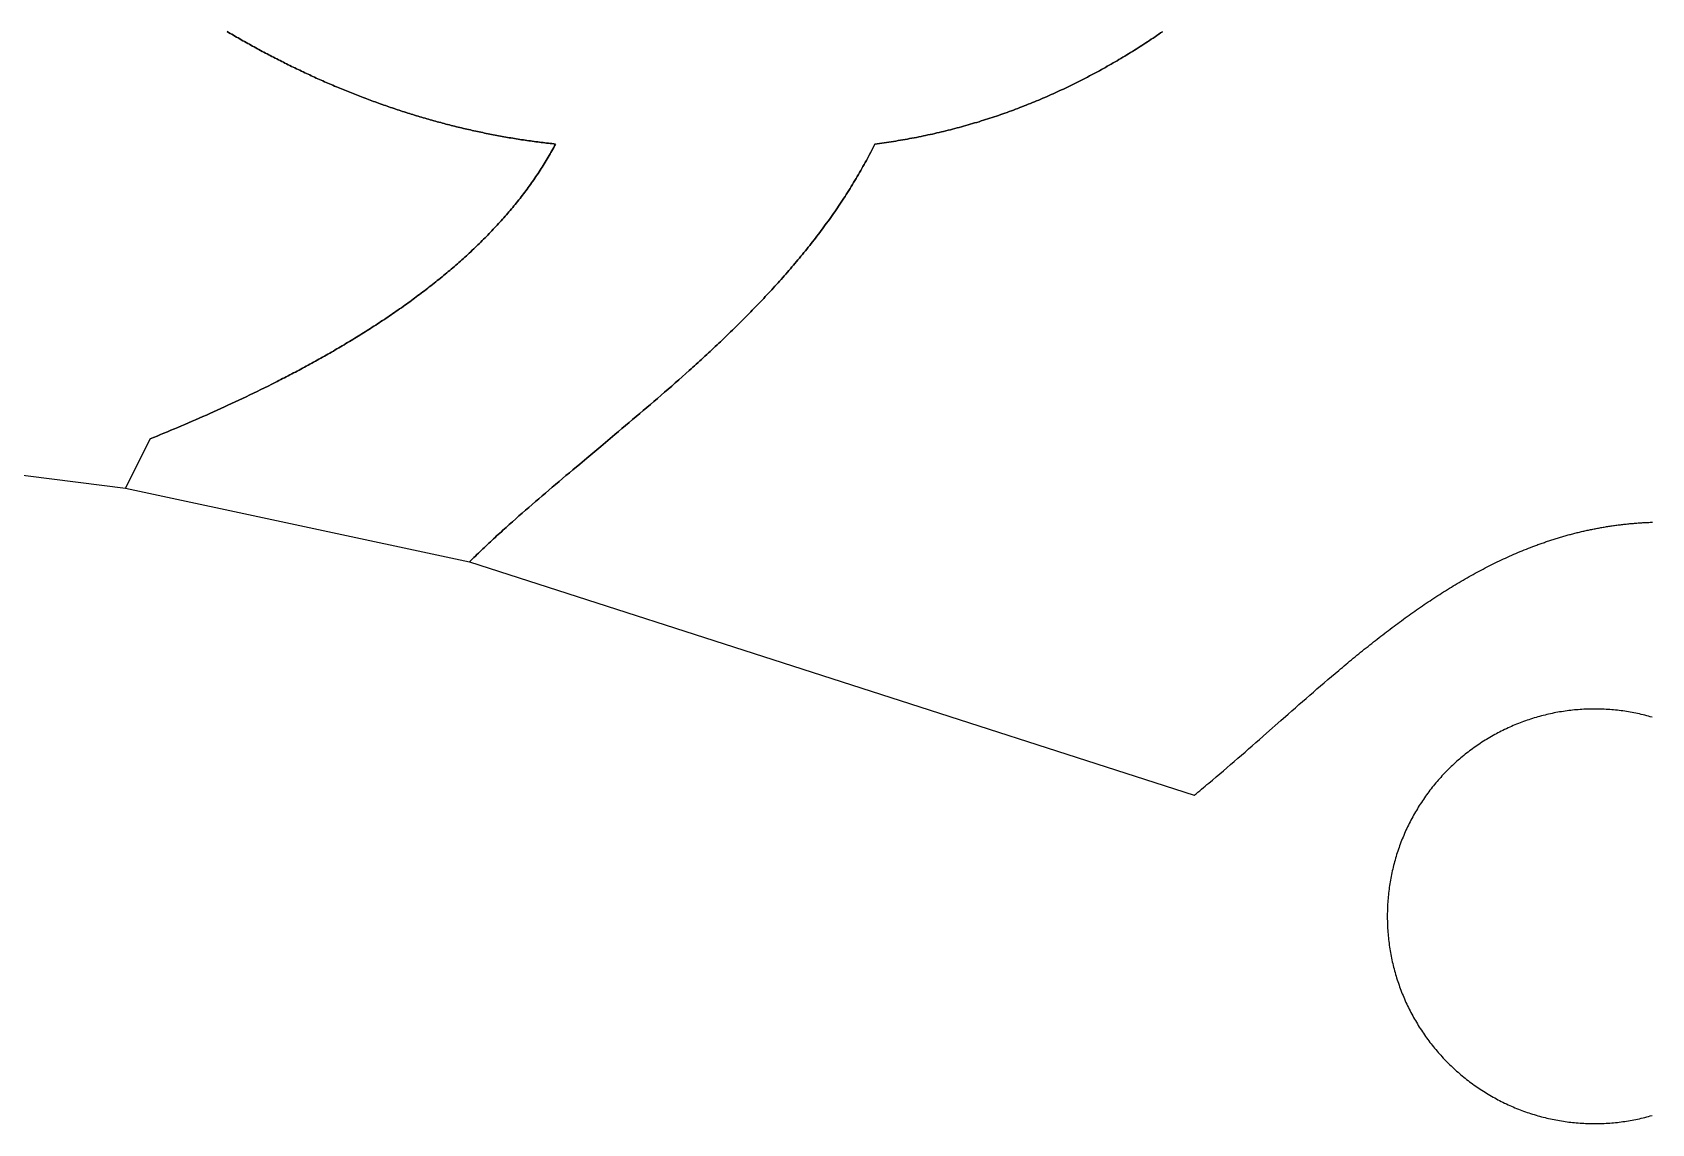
# Model space of a CAD drawing. Header units: millimetres. Extents: x 539514 to 908003, y -69769 to 203909.
# Drawn here: x 800206 to 838634, y -63020 to -37131 of the extents above; entities that cross this region are included whole.
import ezdxf

# ---------------------------------------------------------------- set-up
doc = ezdxf.new("R2010")
doc.units = ezdxf.units.MM
doc.layers.add('CLOSED_AREAS', color=7, linetype='Continuous')

msp = doc.modelspace()

# ---------------------------------------------------------------- linework, layer by layer
at = {"layer": 'CLOSED_AREAS'}
for points in [[(777060.166, -44734.978), (802419.311, -47941.307), (803002.28, -46775.369), (803083.453, -46742.205), (803164.95, -46708.751), (803246.762, -46675.007), (803328.879, -46640.97), (803411.291, -46606.639), (803493.988, -46572.015), (803576.96, -46537.094), (803660.197, -46501.877), (803743.689, -46466.361), (803827.426, -46430.547), (803911.397, -46394.432), (803995.594, -46358.016), (804080.005, -46321.297), (804164.622, -46284.275), (804249.433, -46246.947), (804334.43, -46209.314), (804419.601, -46171.373), (804504.938, -46133.124), (804590.429, -46094.565), (804676.065, -46055.696), (804761.837, -46016.515), (804847.733, -45977.021), (804933.745, -45937.212), (805019.861, -45897.089), (805106.073, -45856.649), (805192.369, -45815.891), (805278.741, -45774.814), (805365.177, -45733.418), (805451.669, -45691.7), (805538.205, -45649.661), (805624.777, -45607.297), (805711.374, -45564.61), (805797.986, -45521.596), (805884.603, -45478.256), (805971.215, -45434.588), (806014.516, -45412.63), (806057.812, -45390.59), (806101.102, -45368.468), (806144.384, -45346.262), (806187.657, -45323.974), (806230.921, -45301.603), (806274.174, -45279.149), (806317.414, -45256.611), (806360.64, -45233.99), (806403.851, -45211.285), (806447.046, -45188.497), (806490.224, -45165.625), (806533.382, -45142.668), (806576.521, -45119.628), (806619.639, -45096.503), (806662.734, -45073.294), (806705.806, -45050), (806748.852, -45026.621), (806791.872, -45003.158), (806834.865, -44979.609), (806877.829, -44955.975), (806920.764, -44932.256), (806963.666, -44908.452), (807006.537, -44884.562), (807049.374, -44860.586), (807092.176, -44836.524), (807134.941, -44812.376), (807177.669, -44788.142), (807220.359, -44763.822), (807263.008, -44739.415), (807305.616, -44714.921), (807348.182, -44690.341), (807390.704, -44665.674), (807433.181, -44640.92), (807475.612, -44616.078), (807517.996, -44591.149), (807560.331, -44566.133), (807602.615, -44541.029), (807644.849, -44515.837), (807687.03, -44490.558), (807729.158, -44465.19), (807771.23, -44439.734), (807813.247, -44414.19), (807855.205, -44388.557), (807897.106, -44362.836), (807938.946, -44337.025), (807980.725, -44311.126), (808022.442, -44285.138), (808064.094, -44259.061), (808105.682, -44232.894), (808147.204, -44206.637), (808188.658, -44180.291), (808230.044, -44153.856), (808271.36, -44127.33), (808312.604, -44100.714), (808353.776, -44074.008), (808394.875, -44047.211), (808435.898, -44020.324), (808476.845, -43993.347), (808517.715, -43966.278), (808558.506, -43939.119), (808599.218, -43911.868), (808639.848, -43884.527), (808680.395, -43857.093), (808720.859, -43829.569), (808761.238, -43801.952), (808801.531, -43774.244), (808841.736, -43746.444), (808881.853, -43718.551), (808921.88, -43690.567), (808961.815, -43662.49), (809001.658, -43634.32), (809041.408, -43606.058), (809081.062, -43577.703), (809120.621, -43549.255), (809160.081, -43520.714), (809199.444, -43492.08), (809238.706, -43463.352), (809277.867, -43434.53), (809316.926, -43405.615), (809355.881, -43376.606), (809394.731, -43347.503), (809433.475, -43318.306), (809472.112, -43289.015), (809510.64, -43259.629), (809549.058, -43230.149), (809587.364, -43200.574), (809625.559, -43170.904), (809663.639, -43141.139), (809701.605, -43111.279), (809739.455, -43081.323), (809777.187, -43051.273), (809814.801, -43021.126), (809852.294, -42990.884), (809889.667, -42960.546), (809926.917, -42930.112), (809964.043, -42899.582), (810001.045, -42868.956), (810037.92, -42838.233), (810074.668, -42807.413), (810111.287, -42776.497), (810147.777, -42745.484), (810184.135, -42714.374), (810220.361, -42683.167), (810256.453, -42651.862), (810292.41, -42620.46), (810328.231, -42588.96), (810363.915, -42557.363), (810399.46, -42525.668), (810434.865, -42493.874), (810470.129, -42461.983), (810505.251, -42429.993), (810540.229, -42397.905), (810575.062, -42365.718), (810609.749, -42333.432), (810644.288, -42301.047), (810678.679, -42268.564), (810712.92, -42235.981), (810747.01, -42203.299), (810780.947, -42170.517), (810814.731, -42137.636), (810848.36, -42104.655), (810881.833, -42071.574), (810915.148, -42038.393), (810948.305, -42005.112), (810981.302, -41971.73), (811014.137, -41938.248), (811046.811, -41904.665), (811079.32, -41870.982), (811111.665, -41837.198), (811143.844, -41803.312), (811175.855, -41769.326), (811207.698, -41735.238), (811239.37, -41701.048), (811270.872, -41666.757), (811302.201, -41632.364), (811333.357, -41597.869), (811364.338, -41563.272), (811395.142, -41528.573), (811425.769, -41493.771), (811456.218, -41458.867), (811486.487, -41423.861), (811516.574, -41388.751), (811546.479, -41353.539), (811576.201, -41318.223), (811605.738, -41282.804), (811635.088, -41247.282), (811664.251, -41211.656), (811693.226, -41175.927), (811722.011, -41140.094), (811750.604, -41104.157), (811779.006, -41068.116), (811807.213, -41031.97), (811835.226, -40995.72), (811863.042, -40959.366), (811890.662, -40922.907), (811918.082, -40886.343), (811945.303, -40849.674), (811972.323, -40812.9), (811999.14, -40776.021), (812025.754, -40739.036), (812052.162, -40701.946), (812078.365, -40664.75), (812104.36, -40627.448), (812130.147, -40590.041), (812155.724, -40552.527), (812181.09, -40514.907), (812206.243, -40477.18), (812231.183, -40439.347), (812255.908, -40401.408), (812280.417, -40363.361), (812304.708, -40325.207), (812328.781, -40286.947), (812352.634, -40248.579), (812376.266, -40210.103), (812399.675, -40171.52), (812422.861, -40132.83), (812445.822, -40094.031), (812468.557, -40055.124), (812491.065, -40016.11), (812513.344, -39976.987), (812535.393, -39937.755), (812557.211, -39898.415), (812578.797, -39858.967), (812600.149, -39819.409), (812621.266, -39779.743), (812578.815, -39775.27), (812536.377, -39770.69), (812493.953, -39766.003), (812451.542, -39761.208), (812409.145, -39756.306), (812366.762, -39751.297), (812324.394, -39746.181), (812282.039, -39740.958), (812239.699, -39735.629), (812197.374, -39730.193), (812155.063, -39724.651), (812112.766, -39719.003), (812070.485, -39713.25), (812028.218, -39707.39), (811985.967, -39701.425), (811943.731, -39695.354), (811901.51, -39689.178), (811859.305, -39682.897), (811817.115, -39676.511), (811774.941, -39670.02), (811732.782, -39663.425), (811690.64, -39656.725), (811648.514, -39649.921), (811606.404, -39643.012), (811564.311, -39636), (811522.233, -39628.884), (811480.173, -39621.664), (811438.129, -39614.34), (811396.102, -39606.913), (811354.092, -39599.383), (811312.099, -39591.75), (811270.124, -39584.014), (811228.165, -39576.176), (811186.224, -39568.234), (811144.301, -39560.191), (811102.396, -39552.045), (811060.508, -39543.797), (811018.638, -39535.447), (810976.786, -39526.995), (810934.953, -39518.442), (810893.138, -39509.787), (810851.341, -39501.031), (810809.563, -39492.174), (810767.804, -39483.216), (810726.063, -39474.157), (810684.342, -39464.998), (810642.639, -39455.738), (810600.956, -39446.377), (810559.292, -39436.917), (810517.648, -39427.356), (810476.023, -39417.696), (810434.418, -39407.936), (810392.832, -39398.076), (810351.267, -39388.117), (810309.722, -39378.059), (810268.197, -39367.901), (810226.692, -39357.645), (810185.208, -39347.29), (810143.744, -39336.837), (810102.301, -39326.285), (810060.879, -39315.635), (810019.478, -39304.887), (809978.098, -39294.04), (809936.739, -39283.096), (809895.401, -39272.055), (809854.085, -39260.916), (809812.791, -39249.68), (809771.518, -39238.346), (809730.267, -39226.916), (809689.038, -39215.388), (809647.831, -39203.764), (809606.647, -39192.044), (809565.484, -39180.227), (809524.344, -39168.314), (809483.227, -39156.305), (809442.133, -39144.201), (809401.061, -39132), (809360.012, -39119.704), (809318.986, -39107.313), (809277.984, -39094.826), (809237.005, -39082.244), (809196.049, -39069.568), (809155.117, -39056.796), (809114.208, -39043.93), (809073.324, -39030.97), (809032.463, -39017.915), (808991.626, -39004.767), (808950.814, -38991.524), (808910.026, -38978.187), (808869.262, -38964.757), (808828.523, -38951.234), (808787.809, -38937.617), (808747.119, -38923.907), (808706.455, -38910.104), (808665.815, -38896.208), (808625.201, -38882.219), (808584.612, -38868.138), (808544.049, -38853.965), (808503.511, -38839.7), (808462.999, -38825.342), (808422.512, -38810.892), (808382.052, -38796.351), (808341.618, -38781.719), (808301.209, -38766.995), (808260.828, -38752.179), (808220.472, -38737.273), (808180.144, -38722.275), (808139.841, -38707.187), (808099.566, -38692.009), (808059.318, -38676.74), (808019.097, -38661.38), (807978.903, -38645.931), (807938.736, -38630.391), (807898.597, -38614.762), (807858.485, -38599.043), (807818.401, -38583.235), (807778.345, -38567.337), (807738.317, -38551.35), (807698.316, -38535.275), (807658.344, -38519.11), (807618.401, -38502.857), (807578.486, -38486.515), (807538.599, -38470.085), (807498.741, -38453.566), (807458.912, -38436.96), (807419.112, -38420.265), (807379.341, -38403.483), (807339.599, -38386.614), (807299.886, -38369.657), (807260.203, -38352.613), (807220.55, -38335.481), (807180.926, -38318.263), (807141.332, -38300.958), (807101.768, -38283.566), (807062.234, -38266.088), (807022.73, -38248.524), (806983.257, -38230.873), (806943.814, -38213.137), (806904.401, -38195.315), (806865.019, -38177.407), (806825.668, -38159.414), (806786.348, -38141.335), (806747.059, -38123.171), (806707.802, -38104.922), (806668.575, -38086.589), (806629.38, -38068.17), (806590.217, -38049.667), (806551.085, -38031.08), (806511.985, -38012.408), (806472.917, -37993.653), (806433.881, -37974.813), (806394.877, -37955.89), (806355.906, -37936.884), (806316.967, -37917.793), (806278.06, -37898.62), (806239.187, -37879.364), (806200.346, -37860.024), (806161.538, -37840.602), (806122.763, -37821.097), (806084.021, -37801.51), (806045.313, -37781.84), (806006.638, -37762.089), (805967.996, -37742.255), (805929.389, -37722.34), (805890.815, -37702.343), (805852.275, -37682.264), (805813.769, -37662.104), (805775.297, -37641.863), (805736.86, -37621.541), (805698.457, -37601.138), (805660.089, -37580.654), (805621.755, -37560.09), (805583.456, -37539.445), (805545.192, -37518.721), (805506.963, -37497.916), (805468.769, -37477.031), (805430.611, -37456.066), (805392.488, -37435.022), (805354.4, -37413.899), (805316.349, -37392.696), (805278.333, -37371.414), (805240.353, -37350.053), (805202.409, -37328.614), (805164.501, -37307.096), (805126.63, -37285.499), (805088.795, -37263.824), (805050.996, -37242.071), (805013.235, -37220.24), (804975.51, -37198.331), (804937.822, -37176.344), (804900.171, -37154.28), (804862.557, -37132.139), (804824.98, -37109.92)], [(804824.98, -37109.92), (804862.557, -37132.139), (804900.171, -37154.28), (804937.822, -37176.344), (804975.51, -37198.331), (805013.235, -37220.24), (805050.996, -37242.071), (805088.795, -37263.824), (805126.63, -37285.499), (805164.501, -37307.096), (805202.409, -37328.614), (805240.353, -37350.053), (805278.333, -37371.414), (805316.349, -37392.696), (805354.4, -37413.899), (805392.488, -37435.022), (805430.611, -37456.066), (805468.769, -37477.031), (805506.963, -37497.916), (805545.192, -37518.721), (805583.456, -37539.445), (805621.755, -37560.09), (805660.089, -37580.654), (805698.457, -37601.138), (805736.86, -37621.541), (805775.297, -37641.863), (805813.769, -37662.104), (805852.275, -37682.264), (805890.815, -37702.343), (805929.389, -37722.34), (805967.996, -37742.255), (806006.638, -37762.089), (806045.313, -37781.84), (806084.021, -37801.51), (806122.763, -37821.097), (806161.538, -37840.602), (806200.346, -37860.024), (806239.187, -37879.364), (806278.06, -37898.62), (806316.967, -37917.793), (806355.906, -37936.884), (806394.877, -37955.89), (806433.881, -37974.813), (806472.917, -37993.653), (806511.985, -38012.408), (806551.085, -38031.08), (806590.217, -38049.667), (806629.38, -38068.17), (806668.575, -38086.589), (806707.802, -38104.922), (806747.059, -38123.171), (806786.348, -38141.335), (806825.668, -38159.414), (806865.019, -38177.407), (806904.401, -38195.315), (806943.814, -38213.137), (806983.257, -38230.873), (807022.73, -38248.524), (807062.234, -38266.088), (807101.768, -38283.566), (807141.332, -38300.958), (807180.926, -38318.263), (807220.55, -38335.481), (807260.203, -38352.613), (807299.886, -38369.657), (807339.599, -38386.614), (807379.341, -38403.483), (807419.112, -38420.265), (807458.912, -38436.96), (807498.741, -38453.566), (807538.599, -38470.085), (807578.486, -38486.515), (807618.401, -38502.857), (807658.344, -38519.11), (807698.316, -38535.275), (807738.317, -38551.35), (807778.345, -38567.337), (807818.401, -38583.235), (807858.485, -38599.043), (807898.597, -38614.762), (807938.736, -38630.391), (807978.903, -38645.931), (808019.097, -38661.38), (808059.318, -38676.74), (808099.566, -38692.009), (808139.841, -38707.187), (808180.144, -38722.275), (808220.472, -38737.273), (808260.828, -38752.179), (808301.209, -38766.995), (808341.618, -38781.719), (808382.052, -38796.351), (808422.512, -38810.892), (808462.999, -38825.342), (808503.511, -38839.7), (808544.049, -38853.965), (808584.612, -38868.138), (808625.201, -38882.219), (808665.815, -38896.208), (808706.455, -38910.104), (808747.119, -38923.907), (808787.809, -38937.617), (808828.523, -38951.234), (808869.262, -38964.757), (808910.026, -38978.187), (808950.814, -38991.524), (808991.626, -39004.767), (809032.463, -39017.915), (809073.324, -39030.97), (809114.208, -39043.93), (809155.117, -39056.796), (809196.049, -39069.568), (809237.005, -39082.244), (809277.984, -39094.826), (809318.986, -39107.313), (809360.012, -39119.704), (809401.061, -39132), (809442.133, -39144.201), (809483.227, -39156.305), (809524.344, -39168.314), (809565.484, -39180.227), (809606.647, -39192.044), (809647.831, -39203.764), (809689.038, -39215.388), (809730.267, -39226.916), (809771.518, -39238.346), (809812.791, -39249.68), (809854.085, -39260.916), (809895.401, -39272.055), (809936.739, -39283.096), (809978.098, -39294.04), (810019.478, -39304.887), (810060.879, -39315.635), (810102.301, -39326.285), (810143.744, -39336.837), (810185.208, -39347.29), (810226.692, -39357.645), (810268.197, -39367.901), (810309.722, -39378.059), (810351.267, -39388.117), (810392.832, -39398.076), (810434.418, -39407.936), (810476.023, -39417.696), (810517.648, -39427.356), (810559.292, -39436.917), (810600.956, -39446.377), (810642.639, -39455.738), (810684.342, -39464.998), (810726.063, -39474.157), (810767.804, -39483.216), (810809.563, -39492.174), (810851.341, -39501.031), (810893.138, -39509.787), (810934.953, -39518.442), (810976.786, -39526.995), (811018.638, -39535.447), (811060.508, -39543.797), (811102.396, -39552.045), (811144.301, -39560.191), (811186.224, -39568.234), (811228.165, -39576.176), (811270.124, -39584.014), (811312.099, -39591.75), (811354.092, -39599.383), (811396.102, -39606.913), (811438.129, -39614.34), (811480.173, -39621.664), (811522.233, -39628.884), (811564.311, -39636), (811606.404, -39643.012), (811648.514, -39649.921), (811690.64, -39656.725), (811732.782, -39663.425), (811774.941, -39670.02), (811817.115, -39676.511), (811859.305, -39682.897), (811901.51, -39689.178), (811943.731, -39695.354), (811985.967, -39701.425), (812028.218, -39707.39), (812070.485, -39713.25), (812112.766, -39719.003), (812155.063, -39724.651), (812197.374, -39730.193), (812239.699, -39735.629), (812282.039, -39740.958), (812324.394, -39746.181), (812366.762, -39751.297), (812409.145, -39756.306), (812451.542, -39761.208), (812493.953, -39766.003), (812536.377, -39770.69), (812578.815, -39775.27), (812621.266, -39779.743), (812600.149, -39819.409), (812578.797, -39858.967), (812557.211, -39898.415), (812535.393, -39937.755), (812513.344, -39976.987), (812491.065, -40016.11), (812468.557, -40055.124), (812445.822, -40094.031), (812422.861, -40132.83), (812399.675, -40171.52), (812376.266, -40210.103), (812352.634, -40248.579), (812328.781, -40286.947), (812304.708, -40325.207), (812280.417, -40363.361), (812255.908, -40401.408), (812231.183, -40439.347), (812206.243, -40477.18), (812181.09, -40514.907), (812155.724, -40552.527), (812130.147, -40590.041), (812104.36, -40627.448), (812078.365, -40664.75), (812052.162, -40701.946), (812025.754, -40739.036), (811999.14, -40776.021), (811972.323, -40812.9), (811945.303, -40849.674), (811918.082, -40886.343), (811890.662, -40922.907), (811863.042, -40959.366), (811835.226, -40995.72), (811807.213, -41031.97), (811779.006, -41068.116), (811750.604, -41104.157), (811722.011, -41140.094), (811693.226, -41175.927), (811664.251, -41211.656), (811635.088, -41247.282), (811605.738, -41282.804), (811576.201, -41318.223), (811546.479, -41353.539), (811516.574, -41388.751), (811486.487, -41423.861), (811456.218, -41458.867), (811425.769, -41493.771), (811395.142, -41528.573), (811364.338, -41563.272), (811333.357, -41597.869), (811302.201, -41632.364), (811270.872, -41666.757), (811239.37, -41701.048), (811207.698, -41735.238), (811175.855, -41769.326), (811143.844, -41803.312), (811111.665, -41837.198), (811079.32, -41870.982), (811046.811, -41904.665), (811014.137, -41938.248), (810981.302, -41971.73), (810948.305, -42005.112), (810915.148, -42038.393), (810881.833, -42071.574), (810848.36, -42104.655), (810814.731, -42137.636), (810780.947, -42170.517), (810747.01, -42203.299), (810712.92, -42235.981), (810678.679, -42268.564), (810644.288, -42301.047), (810609.749, -42333.432), (810575.062, -42365.718), (810540.229, -42397.905), (810505.251, -42429.993), (810470.129, -42461.983), (810434.865, -42493.874), (810399.46, -42525.668), (810363.915, -42557.363), (810328.231, -42588.96), (810292.41, -42620.46), (810256.453, -42651.862), (810220.361, -42683.167), (810184.135, -42714.374), (810147.777, -42745.484), (810111.287, -42776.497), (810074.668, -42807.413), (810037.92, -42838.233), (810001.045, -42868.956), (809964.043, -42899.582), (809926.917, -42930.112), (809889.667, -42960.546), (809852.294, -42990.884), (809814.801, -43021.126), (809777.187, -43051.273), (809739.455, -43081.323), (809701.605, -43111.279), (809663.639, -43141.139), (809625.559, -43170.904), (809587.364, -43200.574), (809549.058, -43230.149), (809510.64, -43259.629), (809472.112, -43289.015), (809433.475, -43318.306), (809394.731, -43347.503), (809355.881, -43376.606), (809316.926, -43405.615), (809277.867, -43434.53), (809238.706, -43463.352), (809199.444, -43492.08), (809160.081, -43520.714), (809120.621, -43549.255), (809081.062, -43577.703), (809041.408, -43606.058), (809001.658, -43634.32), (808961.815, -43662.49), (808921.88, -43690.567), (808881.853, -43718.551), (808841.736, -43746.444), (808801.531, -43774.244), (808761.238, -43801.952), (808720.859, -43829.569), (808680.395, -43857.093), (808639.848, -43884.527), (808599.218, -43911.868), (808558.506, -43939.119), (808517.715, -43966.278), (808476.845, -43993.347), (808435.898, -44020.324), (808394.875, -44047.211), (808353.776, -44074.008), (808312.604, -44100.714), (808271.36, -44127.33), (808230.044, -44153.856), (808188.658, -44180.291), (808147.204, -44206.637), (808105.682, -44232.894), (808064.094, -44259.061), (808022.442, -44285.138), (807980.725, -44311.126), (807938.946, -44337.025), (807897.106, -44362.836), (807855.205, -44388.557), (807813.247, -44414.19), (807771.23, -44439.734), (807729.158, -44465.19), (807687.03, -44490.558), (807644.849, -44515.837), (807602.615, -44541.029), (807560.331, -44566.133), (807517.996, -44591.149), (807475.612, -44616.078), (807433.181, -44640.92), (807390.704, -44665.674), (807348.182, -44690.341), (807305.616, -44714.921), (807263.008, -44739.415), (807220.359, -44763.822), (807177.669, -44788.142), (807134.941, -44812.376), (807092.176, -44836.524), (807049.374, -44860.586), (807006.537, -44884.562), (806963.666, -44908.452), (806920.764, -44932.256), (806877.829, -44955.975), (806834.865, -44979.609), (806791.872, -45003.158), (806748.852, -45026.621), (806705.806, -45050), (806662.734, -45073.294), (806619.639, -45096.503), (806576.521, -45119.628), (806533.382, -45142.668), (806490.224, -45165.625), (806447.046, -45188.497), (806403.851, -45211.285), (806360.64, -45233.99), (806317.414, -45256.611), (806274.174, -45279.149), (806230.921, -45301.603), (806187.657, -45323.974), (806144.384, -45346.262), (806101.102, -45368.468), (806057.812, -45390.59), (806014.516, -45412.63), (805971.215, -45434.588), (805884.603, -45478.256), (805797.986, -45521.596), (805711.374, -45564.61), (805624.777, -45607.297), (805538.205, -45649.661), (805451.669, -45691.7), (805365.177, -45733.418), (805278.741, -45774.814), (805192.369, -45815.891), (805106.073, -45856.649), (805019.861, -45897.089), (804933.745, -45937.212), (804847.733, -45977.021), (804761.837, -46016.515), (804676.065, -46055.696), (804590.429, -46094.565), (804504.938, -46133.124), (804419.601, -46171.373), (804334.43, -46209.314), (804249.433, -46246.947), (804164.622, -46284.275), (804080.005, -46321.297), (803995.594, -46358.016), (803911.397, -46394.432), (803827.426, -46430.547), (803743.689, -46466.361), (803660.197, -46501.877), (803576.96, -46537.094), (803493.988, -46572.015), (803411.291, -46606.639), (803328.879, -46640.97), (803246.762, -46675.007), (803164.95, -46708.751), (803083.453, -46742.205), (803002.28, -46775.369), (802419.311, -47941.307), (810580.875, -49690.213), (810615.392, -49656.218), (810650.06, -49622.231), (810684.876, -49588.253), (810719.84, -49554.283), (810754.95, -49520.32), (810790.204, -49486.364), (810825.601, -49452.414), (810861.139, -49418.47), (810896.818, -49384.531), (810932.635, -49350.597), (810968.589, -49316.666), (811004.678, -49282.74), (811040.901, -49248.816), (811077.257, -49214.894), (811113.744, -49180.975), (811150.36, -49147.056), (811187.104, -49113.139), (811223.975, -49079.222), (811260.971, -49045.304), (811298.09, -49011.386), (811335.331, -48977.466), (811372.693, -48943.545), (811410.174, -48909.621), (811447.772, -48875.694), (811523.316, -48807.828), (811599.312, -48739.945), (811675.748, -48672.038), (811752.612, -48604.104), (811829.893, -48536.139), (811907.578, -48468.138), (811985.656, -48400.096), (812064.115, -48332.01), (812142.942, -48263.876), (812222.126, -48195.688), (812301.654, -48127.442), (812381.516, -48059.134), (812461.698, -47990.761), (812542.189, -47922.316), (812622.978, -47853.797), (812704.051, -47785.198), (812785.397, -47716.516), (812867.005, -47647.746), (812948.861, -47578.884), (813030.955, -47509.924), (813195.807, -47371.699), (813361.465, -47233.035), (813694.815, -46954.252), (813862.316, -46814.064), (814030.241, -46673.298), (814114.332, -46602.688), (814198.493, -46531.92), (814282.713, -46460.99), (814366.978, -46389.895), (814451.278, -46318.629), (814535.6, -46247.188), (814619.932, -46175.568), (814704.263, -46103.765), (814788.58, -46031.774), (814872.872, -45959.591), (814957.126, -45887.211), (815041.33, -45814.63), (815125.473, -45741.845), (815209.543, -45668.85), (815293.528, -45595.641), (815377.416, -45522.214), (815461.194, -45448.564), (815544.851, -45374.688), (815628.375, -45300.58), (815711.755, -45226.237), (815794.977, -45151.654), (815836.525, -45114.271), (815878.03, -45076.826), (815919.49, -45039.32), (815960.903, -45001.75), (816002.268, -44964.118), (816043.583, -44926.422), (816084.847, -44888.661), (816126.058, -44850.836), (816167.215, -44812.945), (816208.316, -44774.988), (816249.361, -44736.965), (816290.346, -44698.875), (816331.272, -44660.717), (816372.136, -44622.491), (816412.936, -44584.196), (816453.673, -44545.833), (816494.343, -44507.399), (816534.945, -44468.895), (816575.478, -44430.321), (816615.941, -44391.675), (816656.332, -44352.957), (816696.649, -44314.167), (816736.891, -44275.303), (816777.056, -44236.367), (816817.144, -44197.356), (816857.151, -44158.27), (816897.078, -44119.11), (816936.923, -44079.873), (816976.683, -44040.561), (817016.358, -44001.171), (817055.945, -43961.704), (817095.445, -43922.16), (817134.854, -43882.537), (817174.172, -43842.835), (817213.396, -43803.053), (817252.527, -43763.192), (817291.561, -43723.25), (817330.498, -43683.226), (817369.336, -43643.121), (817408.073, -43602.934), (817446.708, -43562.664), (817485.241, -43522.311), (817523.668, -43481.874), (817561.988, -43441.353), (817600.201, -43400.746), (817638.305, -43360.055), (817676.297, -43319.277), (817714.177, -43278.413), (817751.943, -43237.461), (817789.594, -43196.422), (817827.128, -43155.295), (817864.544, -43114.079), (817901.839, -43072.773), (817939.014, -43031.378), (817976.065, -42989.893), (818012.992, -42948.317), (818049.794, -42906.649), (818086.468, -42864.889), (818123.013, -42823.037), (818159.428, -42781.091), (818195.711, -42739.053), (818231.861, -42696.919), (818267.876, -42654.692), (818303.754, -42612.369), (818339.495, -42569.95), (818375.097, -42527.435), (818410.558, -42484.823), (818445.877, -42442.113), (818481.051, -42399.306), (818516.081, -42356.4), (818550.964, -42313.395), (818585.699, -42270.291), (818620.284, -42227.086), (818654.717, -42183.781), (818688.998, -42140.375), (818723.125, -42096.867), (818757.096, -42053.256), (818790.91, -42009.543), (818824.566, -41965.726), (818858.061, -41921.806), (818891.394, -41877.781), (818924.564, -41833.651), (818957.57, -41789.415), (818990.409, -41745.073), (819023.081, -41700.625), (819055.584, -41656.07), (819087.916, -41611.407), (819120.076, -41566.635), (819152.062, -41521.755), (819183.873, -41476.765), (819215.508, -41431.666), (819246.965, -41386.456), (819278.242, -41341.135), (819309.337, -41295.703), (819340.251, -41250.158), (819370.98, -41204.501), (819401.524, -41158.731), (819431.88, -41112.847), (819462.048, -41066.849), (819492.026, -41020.737), (819521.813, -40974.508), (819551.406, -40928.164), (819580.805, -40881.704), (819610.008, -40835.127), (819639.014, -40788.432), (819667.82, -40741.619), (819696.426, -40694.688), (819724.83, -40647.637), (819753.031, -40600.467), (819781.026, -40553.177), (819808.815, -40505.766), (819836.397, -40458.233), (819863.768, -40410.579), (819890.929, -40362.803), (819917.877, -40314.903), (819944.612, -40266.88), (819971.131, -40218.734), (819997.433, -40170.462), (820023.516, -40122.066), (820049.38, -40073.544), (820075.023, -40024.895), (820100.442, -39976.12), (820125.637, -39927.218), (820150.606, -39878.188), (820175.348, -39829.03), (820199.861, -39779.743), (820255.488, -39772.612), (820311.032, -39765.28), (820366.492, -39757.744), (820421.869, -39750.007), (820477.162, -39742.069), (820532.371, -39733.929), (820587.497, -39725.59), (820642.538, -39717.05), (820697.496, -39708.311), (820752.371, -39699.373), (820807.161, -39690.236), (820861.867, -39680.902), (820916.49, -39671.369), (820971.028, -39661.64), (821025.483, -39651.715), (821079.853, -39641.593), (821134.139, -39631.275), (821188.342, -39620.763), (821242.459, -39610.055), (821296.493, -39599.154), (821350.442, -39588.059), (821404.307, -39576.77), (821458.088, -39565.289), (821511.784, -39553.616), (821565.396, -39541.75), (821618.923, -39529.694), (821672.366, -39517.447), (821725.724, -39505.009), (821778.997, -39492.381), (821832.186, -39479.564), (821885.29, -39466.558), (821938.309, -39453.364), (821991.243, -39439.982), (822044.093, -39426.412), (822096.858, -39412.655), (822149.537, -39398.712), (822202.132, -39384.583), (822254.642, -39370.268), (822307.067, -39355.768), (822359.406, -39341.083), (822411.661, -39326.215), (822463.83, -39311.162), (822515.914, -39295.927), (822567.913, -39280.509), (822619.826, -39264.908), (822671.654, -39249.126), (822723.397, -39233.163), (822775.054, -39217.019), (822826.626, -39200.694), (822878.112, -39184.19), (822929.513, -39167.507), (822980.828, -39150.644), (823032.057, -39133.603), (823083.201, -39116.385), (823134.259, -39098.988), (823185.231, -39081.415), (823236.118, -39063.666), (823286.918, -39045.74), (823337.633, -39027.639), (823388.261, -39009.363), (823438.804, -38990.913), (823489.26, -38972.288), (823539.631, -38953.49), (823589.915, -38934.518), (823640.114, -38915.374), (823690.226, -38896.058), (823740.251, -38876.57), (823790.191, -38856.911), (823840.044, -38837.082), (823889.811, -38817.082), (823939.491, -38796.912), (823989.085, -38776.573), (824038.592, -38756.065), (824088.013, -38735.389), (824137.347, -38714.545), (824186.595, -38693.534), (824235.756, -38672.356), (824284.83, -38651.011), (824333.817, -38629.501), (824382.718, -38607.825), (824431.532, -38585.984), (824480.259, -38563.978), (824528.899, -38541.809), (824577.452, -38519.476), (824625.918, -38496.98), (824674.297, -38474.321), (824722.589, -38451.501), (824770.793, -38428.518), (824818.911, -38405.375), (824866.941, -38382.071), (824914.884, -38358.607), (824962.74, -38334.983), (825010.508, -38311.199), (825058.189, -38287.257), (825105.782, -38263.157), (825153.288, -38238.899), (825200.707, -38214.484), (825248.038, -38189.912), (825295.281, -38165.184), (825342.437, -38140.299), (825389.505, -38115.26), (825436.485, -38090.065), (825483.378, -38064.716), (825530.182, -38039.213), (825576.899, -38013.556), (825623.528, -37987.747), (825670.069, -37961.785), (825716.522, -37935.671), (825762.886, -37909.405), (825809.163, -37882.989), (825855.352, -37856.422), (825901.452, -37829.704), (825947.465, -37802.837), (825993.389, -37775.821), (826039.225, -37748.656), (826084.972, -37721.343), (826130.631, -37693.882), (826176.202, -37666.274), (826221.684, -37638.52), (826267.078, -37610.619), (826312.383, -37582.572), (826357.599, -37554.379), (826402.727, -37526.042), (826447.767, -37497.561), (826492.717, -37468.936), (826537.579, -37440.167), (826582.352, -37411.255), (826627.036, -37382.201), (826671.631, -37353.005), (826716.138, -37323.667), (826760.555, -37294.189), (826804.883, -37264.57), (826849.123, -37234.81), (826893.273, -37204.911), (826937.334, -37174.874), (826981.306, -37144.697), (827025.188, -37114.382)], [(827025.188, -37114.382), (826981.306, -37144.697), (826937.334, -37174.874), (826893.273, -37204.911), (826849.123, -37234.81), (826804.883, -37264.57), (826760.555, -37294.189), (826716.138, -37323.667), (826671.631, -37353.005), (826627.036, -37382.201), (826582.352, -37411.255), (826537.579, -37440.167), (826492.717, -37468.936), (826447.767, -37497.561), (826402.727, -37526.042), (826357.599, -37554.379), (826312.383, -37582.572), (826267.078, -37610.619), (826221.684, -37638.52), (826176.202, -37666.274), (826130.631, -37693.882), (826084.972, -37721.343), (826039.225, -37748.656), (825993.389, -37775.821), (825947.465, -37802.837), (825901.452, -37829.704), (825855.352, -37856.422), (825809.163, -37882.989), (825762.886, -37909.405), (825716.522, -37935.671), (825670.069, -37961.785), (825623.528, -37987.747), (825576.899, -38013.556), (825530.182, -38039.213), (825483.378, -38064.716), (825436.485, -38090.065), (825389.505, -38115.26), (825342.437, -38140.299), (825295.281, -38165.184), (825248.038, -38189.912), (825200.707, -38214.484), (825153.288, -38238.899), (825105.782, -38263.157), (825058.189, -38287.257), (825010.508, -38311.199), (824962.74, -38334.983), (824914.884, -38358.607), (824866.941, -38382.071), (824818.911, -38405.375), (824770.793, -38428.518), (824722.589, -38451.501), (824674.297, -38474.321), (824625.918, -38496.98), (824577.452, -38519.476), (824528.899, -38541.809), (824480.259, -38563.978), (824431.532, -38585.984), (824382.718, -38607.825), (824333.817, -38629.501), (824284.83, -38651.011), (824235.756, -38672.356), (824186.595, -38693.534), (824137.347, -38714.545), (824088.013, -38735.389), (824038.592, -38756.065), (823989.085, -38776.573), (823939.491, -38796.912), (823889.811, -38817.082), (823840.044, -38837.082), (823790.191, -38856.911), (823740.251, -38876.57), (823690.226, -38896.058), (823640.114, -38915.374), (823589.915, -38934.518), (823539.631, -38953.49), (823489.26, -38972.288), (823438.804, -38990.913), (823388.261, -39009.363), (823337.633, -39027.639), (823286.918, -39045.74), (823236.118, -39063.666), (823185.231, -39081.415), (823134.259, -39098.988), (823083.201, -39116.385), (823032.057, -39133.603), (822980.828, -39150.644), (822929.513, -39167.507), (822878.112, -39184.19), (822826.626, -39200.694), (822775.054, -39217.019), (822723.397, -39233.163), (822671.654, -39249.126), (822619.826, -39264.908), (822567.913, -39280.509), (822515.914, -39295.927), (822463.83, -39311.162), (822411.661, -39326.215), (822359.406, -39341.083), (822307.067, -39355.768), (822254.642, -39370.268), (822202.132, -39384.583), (822149.537, -39398.712), (822096.858, -39412.655), (822044.093, -39426.412), (821991.243, -39439.982), (821938.309, -39453.364), (821885.29, -39466.558), (821832.186, -39479.564), (821778.997, -39492.381), (821725.724, -39505.009), (821672.366, -39517.447), (821618.923, -39529.694), (821565.396, -39541.75), (821511.784, -39553.616), (821458.088, -39565.289), (821404.307, -39576.77), (821350.442, -39588.059), (821296.493, -39599.154), (821242.459, -39610.055), (821188.342, -39620.763), (821134.139, -39631.275), (821079.853, -39641.593), (821025.483, -39651.715), (820971.028, -39661.64), (820916.49, -39671.369), (820861.867, -39680.902), (820807.161, -39690.236), (820752.371, -39699.373), (820697.496, -39708.311), (820642.538, -39717.05), (820587.497, -39725.59), (820532.371, -39733.929), (820477.162, -39742.069), (820421.869, -39750.007), (820366.492, -39757.744), (820311.032, -39765.28), (820255.488, -39772.612), (820199.861, -39779.743), (820175.348, -39829.03), (820150.606, -39878.188), (820125.637, -39927.218), (820100.442, -39976.12), (820075.023, -40024.895), (820049.38, -40073.544), (820023.516, -40122.066), (819997.433, -40170.462), (819971.131, -40218.734), (819944.612, -40266.88), (819917.877, -40314.903), (819890.929, -40362.803), (819863.768, -40410.579), (819836.397, -40458.233), (819808.815, -40505.766), (819781.026, -40553.177), (819753.031, -40600.467), (819724.83, -40647.637), (819696.426, -40694.688), (819667.82, -40741.619), (819639.014, -40788.432), (819610.008, -40835.127), (819580.805, -40881.704), (819551.406, -40928.164), (819521.813, -40974.508), (819492.026, -41020.737), (819462.048, -41066.849), (819431.88, -41112.847), (819401.524, -41158.731), (819370.98, -41204.501), (819340.251, -41250.158), (819309.337, -41295.703), (819278.242, -41341.135), (819246.965, -41386.456), (819215.508, -41431.666), (819183.873, -41476.765), (819152.062, -41521.755), (819120.076, -41566.635), (819087.916, -41611.407), (819055.584, -41656.07), (819023.081, -41700.625), (818990.409, -41745.073), (818957.57, -41789.415), (818924.564, -41833.651), (818891.394, -41877.781), (818858.061, -41921.806), (818824.566, -41965.726), (818790.91, -42009.543), (818757.096, -42053.256), (818723.125, -42096.867), (818688.998, -42140.375), (818654.717, -42183.781), (818620.284, -42227.086), (818585.699, -42270.291), (818550.964, -42313.395), (818516.081, -42356.4), (818481.051, -42399.306), (818445.877, -42442.113), (818410.558, -42484.823), (818375.097, -42527.435), (818339.495, -42569.95), (818303.754, -42612.369), (818267.876, -42654.692), (818231.861, -42696.919), (818195.711, -42739.053), (818159.428, -42781.091), (818123.013, -42823.037), (818086.468, -42864.889), (818049.794, -42906.649), (818012.992, -42948.317), (817976.065, -42989.893), (817939.014, -43031.378), (817901.839, -43072.773), (817864.544, -43114.079), (817827.128, -43155.295), (817789.594, -43196.422), (817751.943, -43237.461), (817714.177, -43278.413), (817676.297, -43319.277), (817638.305, -43360.055), (817600.201, -43400.746), (817561.988, -43441.353), (817523.668, -43481.874), (817485.241, -43522.311), (817446.708, -43562.664), (817408.073, -43602.934), (817369.336, -43643.121), (817330.498, -43683.226), (817291.561, -43723.25), (817252.527, -43763.192), (817213.396, -43803.053), (817174.172, -43842.835), (817134.854, -43882.537), (817095.445, -43922.16), (817055.945, -43961.704), (817016.358, -44001.171), (816976.683, -44040.561), (816936.923, -44079.873), (816897.078, -44119.11), (816857.151, -44158.27), (816817.144, -44197.356), (816777.056, -44236.367), (816736.891, -44275.303), (816696.649, -44314.167), (816656.332, -44352.957), (816615.941, -44391.675), (816575.478, -44430.321), (816534.945, -44468.895), (816494.343, -44507.399), (816453.673, -44545.833), (816412.936, -44584.196), (816372.136, -44622.491), (816331.272, -44660.717), (816290.346, -44698.875), (816249.361, -44736.965), (816208.316, -44774.988), (816167.215, -44812.945), (816126.058, -44850.836), (816084.847, -44888.661), (816043.583, -44926.422), (816002.268, -44964.118), (815960.903, -45001.75), (815919.49, -45039.32), (815878.03, -45076.826), (815836.525, -45114.271), (815794.977, -45151.654), (815711.755, -45226.237), (815628.375, -45300.58), (815544.851, -45374.688), (815461.194, -45448.564), (815377.416, -45522.214), (815293.528, -45595.641), (815209.543, -45668.85), (815125.473, -45741.845), (815041.33, -45814.63), (814957.126, -45887.211), (814872.872, -45959.591), (814788.58, -46031.774), (814704.263, -46103.765), (814619.932, -46175.568), (814535.6, -46247.188), (814451.278, -46318.629), (814366.978, -46389.895), (814282.713, -46460.99), (814198.493, -46531.92), (814114.332, -46602.688), (814030.241, -46673.298), (813862.316, -46814.064), (813694.815, -46954.252), (813361.465, -47233.035), (813195.807, -47371.699), (813030.955, -47509.924), (812948.861, -47578.884), (812867.005, -47647.746), (812785.397, -47716.516), (812704.051, -47785.198), (812622.978, -47853.797), (812542.189, -47922.316), (812461.698, -47990.761), (812381.516, -48059.134), (812301.654, -48127.442), (812222.126, -48195.688), (812142.942, -48263.876), (812064.115, -48332.01), (811985.656, -48400.096), (811907.578, -48468.138), (811829.893, -48536.139), (811752.612, -48604.104), (811675.748, -48672.038), (811599.312, -48739.945), (811523.316, -48807.828), (811447.772, -48875.694), (811410.174, -48909.621), (811372.693, -48943.545), (811335.331, -48977.466), (811298.09, -49011.386), (811260.971, -49045.304), (811223.975, -49079.222), (811187.104, -49113.139), (811150.36, -49147.056), (811113.744, -49180.975), (811077.257, -49214.894), (811040.901, -49248.816), (811004.678, -49282.74), (810968.589, -49316.666), (810932.635, -49350.597), (810896.818, -49384.531), (810861.139, -49418.47), (810825.601, -49452.414), (810790.204, -49486.364), (810754.95, -49520.32), (810719.84, -49554.283), (810684.876, -49588.253), (810650.06, -49622.231), (810615.392, -49656.218), (810580.875, -49690.213), (827778.456, -55228.417), (827821.904, -55192.807), (827865.314, -55157.109), (827908.69, -55121.325), (827952.03, -55085.458), (827995.337, -55049.508), (828038.611, -55013.48), (828081.853, -54977.373), (828125.063, -54941.191), (828211.394, -54868.608), (828297.608, -54795.747), (828383.715, -54722.624), (828469.719, -54649.254), (828555.628, -54575.655), (828641.449, -54501.842), (828727.187, -54427.831), (828812.851, -54353.638), (828898.445, -54279.28), (828983.978, -54204.772), (829069.456, -54130.131), (829154.885, -54055.373), (829240.272, -53980.514), (829325.625, -53905.57), (829496.25, -53755.492), (829837.372, -53455.024), (830007.976, -53304.893), (830093.312, -53229.91), (830178.679, -53155.003), (830264.085, -53080.188), (830349.535, -53005.481), (830435.037, -52930.899), (830520.597, -52856.458), (830606.223, -52782.173), (830691.92, -52708.061), (830777.695, -52634.138), (830863.555, -52560.421), (830949.507, -52486.924), (831035.557, -52413.665), (831121.712, -52340.659), (831207.978, -52267.923), (831251.156, -52231.661), (831294.363, -52195.473), (831337.602, -52159.36), (831380.873, -52123.324), (831424.177, -52087.368), (831467.515, -52051.493), (831510.887, -52015.702), (831554.295, -51979.996), (831597.739, -51944.378), (831641.22, -51908.85), (831684.739, -51873.413), (831728.297, -51838.069), (831771.894, -51802.822), (831815.532, -51767.671), (831859.211, -51732.621), (831902.932, -51697.672), (831946.696, -51662.826), (831990.504, -51628.087), (832034.356, -51593.455), (832078.254, -51558.932), (832122.198, -51524.522), (832166.19, -51490.225), (832210.229, -51456.044), (832254.317, -51421.98), (832298.454, -51388.036), (832342.642, -51354.215), (832386.882, -51320.516), (832431.173, -51286.944), (832475.517, -51253.5), (832519.915, -51220.185), (832564.368, -51187.002), (832608.876, -51153.953), (832653.441, -51121.04), (832698.062, -51088.265), (832742.742, -51055.629), (832787.48, -51023.136), (832832.278, -50990.787), (832877.136, -50958.583), (832922.056, -50926.527), (832967.037, -50894.622), (833012.082, -50862.868), (833057.191, -50831.269), (833102.364, -50799.825), (833147.602, -50768.539), (833192.907, -50737.414), (833238.279, -50706.45), (833283.719, -50675.651), (833329.228, -50645.018), (833374.806, -50614.552), (833420.455, -50584.257), (833466.175, -50554.134), (833511.968, -50524.186), (833557.833, -50494.413), (833603.772, -50464.818), (833649.785, -50435.404), (833695.875, -50406.172), (833742.04, -50377.124), (833788.283, -50348.262), (833834.603, -50319.589), (833881.003, -50291.106), (833927.482, -50262.815), (833974.041, -50234.718), (834020.682, -50206.818), (834067.405, -50179.116), (834114.211, -50151.614), (834161.1, -50124.315), (834208.075, -50097.22), (834255.135, -50070.331), (834302.281, -50043.651), (834349.514, -50017.181), (834396.835, -49990.924), (834444.246, -49964.881), (834491.745, -49939.054), (834539.336, -49913.446), (834587.017, -49888.058), (834634.791, -49862.893), (834682.658, -49837.952), (834730.618, -49813.238), (834778.673, -49788.753), (834826.824, -49764.498), (834875.071, -49740.475), (834923.415, -49716.687), (834971.857, -49693.136), (835020.398, -49669.823), (835069.039, -49646.751), (835117.78, -49623.921), (835166.623, -49601.336), (835215.567, -49578.998), (835264.615, -49556.908), (835313.767, -49535.07), (835363.023, -49513.483), (835412.385, -49492.152), (835461.853, -49471.077), (835511.428, -49450.261), (835561.111, -49429.706), (835610.903, -49409.413), (835660.805, -49389.386), (835710.817, -49369.625), (835760.941, -49350.133), (835811.176, -49330.911), (835861.525, -49311.963), (835911.988, -49293.289), (835937.262, -49284.056), (835962.565, -49274.892), (835987.897, -49265.799), (836013.258, -49256.775), (836038.648, -49247.821), (836064.067, -49238.938), (836089.516, -49230.125), (836114.993, -49221.384), (836140.501, -49212.713), (836166.038, -49204.114), (836191.604, -49195.587), (836217.201, -49187.132), (836242.827, -49178.749), (836268.484, -49170.439), (836294.171, -49162.201), (836319.887, -49154.037), (836345.635, -49145.945), (836371.412, -49137.928), (836397.22, -49129.983), (836423.059, -49122.113), (836448.929, -49114.317), (836474.829, -49106.596), (836500.761, -49098.949), (836526.723, -49091.378), (836552.717, -49083.881), (836578.742, -49076.46), (836604.798, -49069.115), (836630.886, -49061.846), (836657.005, -49054.654), (836683.156, -49047.537), (836709.339, -49040.498), (836735.554, -49033.535), (836761.801, -49026.65), (836788.08, -49019.842), (836814.391, -49013.112), (836840.734, -49006.46), (836867.11, -48999.887), (836893.518, -48993.392), (836919.959, -48986.975), (836946.433, -48980.638), (836972.94, -48974.38), (836999.479, -48968.202), (837026.052, -48962.103), (837052.658, -48956.085), (837079.297, -48950.146), (837105.969, -48944.289), (837132.675, -48938.512), (837159.414, -48932.816), (837186.187, -48927.201), (837212.994, -48921.668), (837239.835, -48916.217), (837266.71, -48910.848), (837293.619, -48905.561), (837320.562, -48900.356), (837347.539, -48895.235), (837374.551, -48890.196), (837401.597, -48885.241), (837428.678, -48880.37), (837455.794, -48875.582), (837482.944, -48870.878), (837510.129, -48866.259), (837537.35, -48861.724), (837564.605, -48857.274), (837591.896, -48852.91), (837619.222, -48848.63), (837646.584, -48844.436), (837673.981, -48840.328), (837701.413, -48836.306), (837728.882, -48832.37), (837756.386, -48828.521), (837783.927, -48824.759), (837811.503, -48821.084), (837839.116, -48817.496), (837866.765, -48813.996), (837894.45, -48810.583), (837922.172, -48807.259), (837949.93, -48804.023), (837977.725, -48800.876), (838005.557, -48797.817), (838033.426, -48794.848), (838061.332, -48791.968), (838089.275, -48789.178), (838117.255, -48786.477), (838145.272, -48783.867), (838173.327, -48781.347), (838201.42, -48778.917), (838229.55, -48776.579), (838257.718, -48774.331), (838285.923, -48772.175), (838314.167, -48770.111), (838342.449, -48768.138), (838370.768, -48766.258), (838399.126, -48764.47), (838427.523, -48762.774), (838455.958, -48761.172), (838484.431, -48759.662), (838512.944, -48758.246), (838541.495, -48756.924), (838570.085, -48755.695), (838598.713, -48754.561), (838627.381, -48753.521), (838656.089, -48752.576)], [(838645.706, -53378.11), (838603.064, -53365.978), (838560.315, -53354.23), (838517.461, -53342.868), (838474.507, -53331.893), (838431.456, -53321.306), (838388.311, -53311.107), (838345.075, -53301.297), (838301.753, -53291.878), (838258.348, -53282.849), (838214.864, -53274.212), (838171.303, -53265.968), (838127.67, -53258.116), (838083.967, -53250.658), (838040.199, -53243.594), (837996.37, -53236.926), (837952.482, -53230.652), (837908.539, -53224.775), (837864.545, -53219.293), (837820.503, -53214.209), (837776.418, -53209.522), (837732.291, -53205.232), (837688.128, -53201.341), (837643.932, -53197.847), (837599.706, -53194.753), (837555.454, -53192.057), (837511.18, -53189.76), (837466.886, -53187.862), (837422.577, -53186.363), (837378.257, -53185.264), (837333.928, -53184.565), (837289.595, -53184.265), (837245.261, -53184.365), (837200.93, -53184.865), (837156.605, -53185.764), (837112.289, -53187.063), (837067.988, -53188.761), (837023.703, -53190.858), (836979.44, -53193.355), (836935.2, -53196.25), (836890.989, -53199.544), (836846.808, -53203.237), (836802.663, -53207.327), (836758.557, -53211.816), (836714.493, -53216.702), (836670.475, -53221.985), (836626.506, -53227.664), (836582.59, -53233.74), (836538.731, -53240.211), (836494.932, -53247.077), (836451.196, -53254.338), (836407.528, -53261.993), (836363.93, -53270.041), (836320.407, -53278.482), (836276.962, -53287.314), (836233.598, -53296.539), (836190.319, -53306.153), (836147.128, -53316.158), (836104.029, -53326.551), (836061.026, -53337.332), (836018.122, -53348.501), (835975.32, -53360.056), (835932.624, -53371.996), (835890.038, -53384.321), (835847.564, -53397.029), (835805.206, -53410.119), (835762.969, -53423.591), (835720.854, -53437.443), (835678.866, -53451.674), (835637.008, -53466.283), (835595.283, -53481.269), (835553.695, -53496.63), (835512.248, -53512.365), (835470.944, -53528.474), (835429.786, -53544.954), (835388.779, -53561.804), (835347.926, -53579.024), (835307.229, -53596.611), (835266.693, -53614.564), (835226.32, -53632.882), (835186.114, -53651.563), (835146.078, -53670.606), (835106.215, -53690.009), (835066.529, -53709.77), (835027.022, -53729.888), (834987.698, -53750.362), (834948.561, -53771.189), (834909.613, -53792.369), (834870.857, -53813.898), (834832.297, -53835.776), (834793.936, -53858.001), (834755.777, -53880.571), (834717.823, -53903.483), (834680.077, -53926.737), (834642.542, -53950.331), (834605.221, -53974.261), (834568.117, -53998.527), (834531.234, -54023.127), (834494.574, -54048.058), (834458.14, -54073.318), (834421.936, -54098.906), (834385.963, -54124.819), (834350.226, -54151.056), (834314.726, -54177.613), (834279.468, -54204.49), (834244.453, -54231.683), (834209.684, -54259.191), (834175.165, -54287.011), (834140.899, -54315.141), (834106.887, -54343.579), (834073.133, -54372.322), (834039.639, -54401.369), (834006.409, -54430.716), (833973.444, -54460.361), (833940.748, -54490.303), (833908.324, -54520.538), (833876.173, -54551.064), (833844.298, -54581.879), (833812.703, -54612.979), (833781.39, -54644.364), (833750.36, -54676.029), (833719.617, -54707.973), (833689.164, -54740.192), (833659.002, -54772.685), (833629.134, -54805.448), (833599.563, -54838.479), (833570.291, -54871.776), (833541.32, -54905.335), (833512.653, -54939.154), (833484.292, -54973.229), (833456.239, -55007.559), (833428.497, -55042.141), (833401.067, -55076.971), (833373.953, -55112.047), (833347.156, -55147.367), (833320.679, -55182.926), (833294.523, -55218.722), (833268.691, -55254.753), (833243.185, -55291.015), (833218.006, -55327.506), (833193.158, -55364.222), (833168.641, -55401.161), (833144.459, -55438.319), (833120.613, -55475.693), (833097.104, -55513.281), (833073.935, -55551.08), (833051.108, -55589.086), (833028.625, -55627.296), (833006.486, -55665.707), (832984.695, -55704.316), (832963.253, -55743.12), (832942.162, -55782.116), (832921.423, -55821.3), (832901.038, -55860.67), (832881.008, -55900.221), (832861.336, -55939.952), (832842.023, -55979.858), (832823.071, -56019.937), (832804.481, -56060.186), (832786.254, -56100.6), (832768.392, -56141.176), (832750.897, -56181.912), (832733.769, -56222.805), (832717.011, -56263.85), (832700.624, -56305.044), (832684.609, -56346.384), (832668.967, -56387.867), (832653.699, -56429.49), (832638.807, -56471.248), (832624.293, -56513.139), (832610.157, -56555.159), (832596.4, -56597.304), (832583.023, -56639.572), (832570.028, -56681.959), (832557.416, -56724.462), (832545.187, -56767.076), (832533.343, -56809.799), (832521.885, -56852.626), (832510.813, -56895.556), (832500.128, -56938.583), (832489.832, -56981.705), (832479.925, -57024.918), (832470.408, -57068.219), (832461.282, -57111.603), (832452.547, -57155.069), (832444.204, -57198.611), (832436.254, -57242.226), (832428.698, -57285.912), (832421.536, -57329.663), (832414.768, -57373.478), (832408.396, -57417.352), (832402.419, -57461.281), (832396.839, -57505.263), (832391.655, -57549.293), (832386.869, -57593.368), (832382.48, -57637.484), (832378.488, -57681.638), (832374.895, -57725.827), (832371.701, -57770.045), (832368.905, -57814.291), (832366.509, -57858.561), (832364.511, -57902.85), (832362.913, -57947.155), (832361.714, -57991.473), (832360.915, -58035.8), (832360.515, -58080.132), (832360.515, -58124.466), (832360.915, -58168.799), (832361.714, -58213.126), (832362.913, -58257.444), (832364.511, -58301.749), (832366.509, -58346.038), (832368.905, -58390.307), (832371.701, -58434.553), (832374.895, -58478.772), (832378.488, -58522.96), (832382.48, -58567.114), (832386.869, -58611.231), (832391.655, -58655.306), (832396.839, -58699.336), (832402.419, -58743.317), (832408.396, -58787.247), (832414.768, -58831.121), (832421.536, -58874.935), (832428.698, -58918.687), (832436.254, -58962.372), (832444.204, -59005.988), (832452.547, -59049.53), (832461.282, -59092.995), (832470.408, -59136.38), (832479.925, -59179.68), (832489.832, -59222.893), (832500.128, -59266.015), (832510.813, -59309.043), (832521.885, -59351.972), (832533.343, -59394.8), (832545.187, -59437.523), (832557.416, -59480.137), (832570.028, -59522.639), (832583.023, -59565.026), (832596.4, -59607.294), (832610.157, -59649.44), (832624.293, -59691.46), (832638.807, -59733.351), (832653.699, -59775.109), (832668.967, -59816.731), (832684.609, -59858.214), (832700.624, -59899.555), (832717.011, -59940.749), (832733.769, -59981.794), (832750.897, -60022.686), (832768.392, -60063.422), (832786.254, -60103.999), (832804.481, -60144.413), (832823.071, -60184.661), (832842.023, -60224.74), (832861.336, -60264.647), (832881.008, -60304.377), (832901.038, -60343.929), (832921.423, -60383.299), (832942.162, -60422.483), (832963.253, -60461.479), (832984.695, -60500.283), (833006.486, -60538.892), (833028.625, -60577.303), (833051.108, -60615.513), (833073.935, -60653.519), (833097.104, -60691.317), (833120.613, -60728.905), (833144.459, -60766.28), (833168.641, -60803.438), (833193.158, -60840.377), (833218.006, -60877.093), (833243.185, -60913.583), (833268.691, -60949.846), (833294.523, -60985.876), (833320.679, -61021.673), (833347.156, -61057.232), (833373.953, -61092.551), (833401.067, -61127.627), (833428.497, -61162.457), (833456.239, -61197.039), (833484.292, -61231.369), (833512.653, -61265.445), (833541.32, -61299.264), (833570.291, -61332.823), (833599.563, -61366.119), (833629.134, -61399.15), (833659.002, -61431.914), (833689.164, -61464.407), (833719.617, -61496.626), (833750.36, -61528.57), (833781.39, -61560.235), (833812.703, -61591.619), (833844.298, -61622.72), (833876.173, -61653.535), (833908.324, -61684.061), (833940.748, -61714.296), (833973.444, -61744.237), (834006.409, -61773.883), (834039.639, -61803.23), (834073.133, -61832.276), (834106.887, -61861.02), (834140.899, -61889.457), (834175.165, -61917.588), (834209.684, -61945.408), (834244.453, -61972.915), (834279.468, -62000.109), (834314.726, -62026.985), (834350.226, -62053.543), (834385.963, -62079.779), (834421.936, -62105.692), (834458.14, -62131.28), (834494.574, -62156.541), (834531.234, -62181.472), (834568.117, -62206.071), (834605.221, -62230.337), (834642.542, -62254.268), (834680.077, -62277.861), (834717.823, -62301.115), (834755.777, -62324.028), (834793.936, -62346.598), (834832.297, -62368.822), (834870.857, -62390.7), (834909.613, -62412.23), (834948.561, -62433.409), (834987.698, -62454.236), (835027.022, -62474.71), (835066.529, -62494.828), (835106.215, -62514.59), (835146.078, -62533.993), (835186.114, -62553.036), (835226.32, -62571.717), (835266.693, -62590.034), (835307.229, -62607.988), (835347.926, -62625.575), (835388.779, -62642.794), (835429.786, -62659.645), (835470.944, -62676.125), (835512.248, -62692.233), (835553.695, -62707.969), (835595.283, -62723.33), (835637.008, -62738.316), (835678.866, -62752.925), (835720.854, -62767.156), (835762.969, -62781.008), (835805.206, -62794.479), (835847.564, -62807.57), (835890.038, -62820.278), (835932.624, -62832.602), (835975.32, -62844.543), (836018.122, -62856.098), (836061.026, -62867.266), (836104.029, -62878.048), (836147.128, -62888.441), (836190.319, -62898.445), (836233.598, -62908.06), (836276.962, -62917.284), (836320.407, -62926.117), (836363.93, -62934.558), (836407.528, -62942.606), (836451.196, -62950.261), (836494.932, -62957.522), (836538.731, -62964.388), (836582.59, -62970.859), (836626.506, -62976.935), (836670.475, -62982.614), (836714.493, -62987.897), (836758.557, -62992.783), (836802.663, -62997.271), (836846.808, -63001.362), (836890.989, -63005.054), (836935.2, -63008.348), (836979.44, -63011.244), (837023.703, -63013.74), (837067.988, -63015.838), (837112.289, -63017.536), (837156.605, -63018.835), (837200.93, -63019.734), (837245.261, -63020.233), (837289.595, -63020.333), (837333.928, -63020.034), (837378.257, -63019.334), (837422.577, -63018.235), (837466.886, -63016.737), (837511.18, -63014.839), (837555.454, -63012.542), (837599.706, -63009.846), (837643.932, -63006.751), (837688.128, -63003.258), (837732.291, -62999.366), (837776.418, -62995.077), (837820.503, -62990.389), (837864.545, -62985.305), (837908.539, -62979.824), (837952.482, -62973.946), (837996.37, -62967.673), (838040.199, -62961.004), (838083.967, -62953.94), (838127.67, -62946.483), (838171.303, -62938.631), (838214.864, -62930.386), (838258.348, -62921.749), (838301.753, -62912.721), (838345.075, -62903.301), (838388.311, -62893.492), (838431.456, -62883.293), (838474.507, -62872.705), (838517.461, -62861.73), (838560.315, -62850.368), (838603.064, -62838.621), (838645.706, -62826.488)]]:
    msp.add_lwpolyline(points, dxfattribs=at)

doc.saveas('drawing.dxf')
